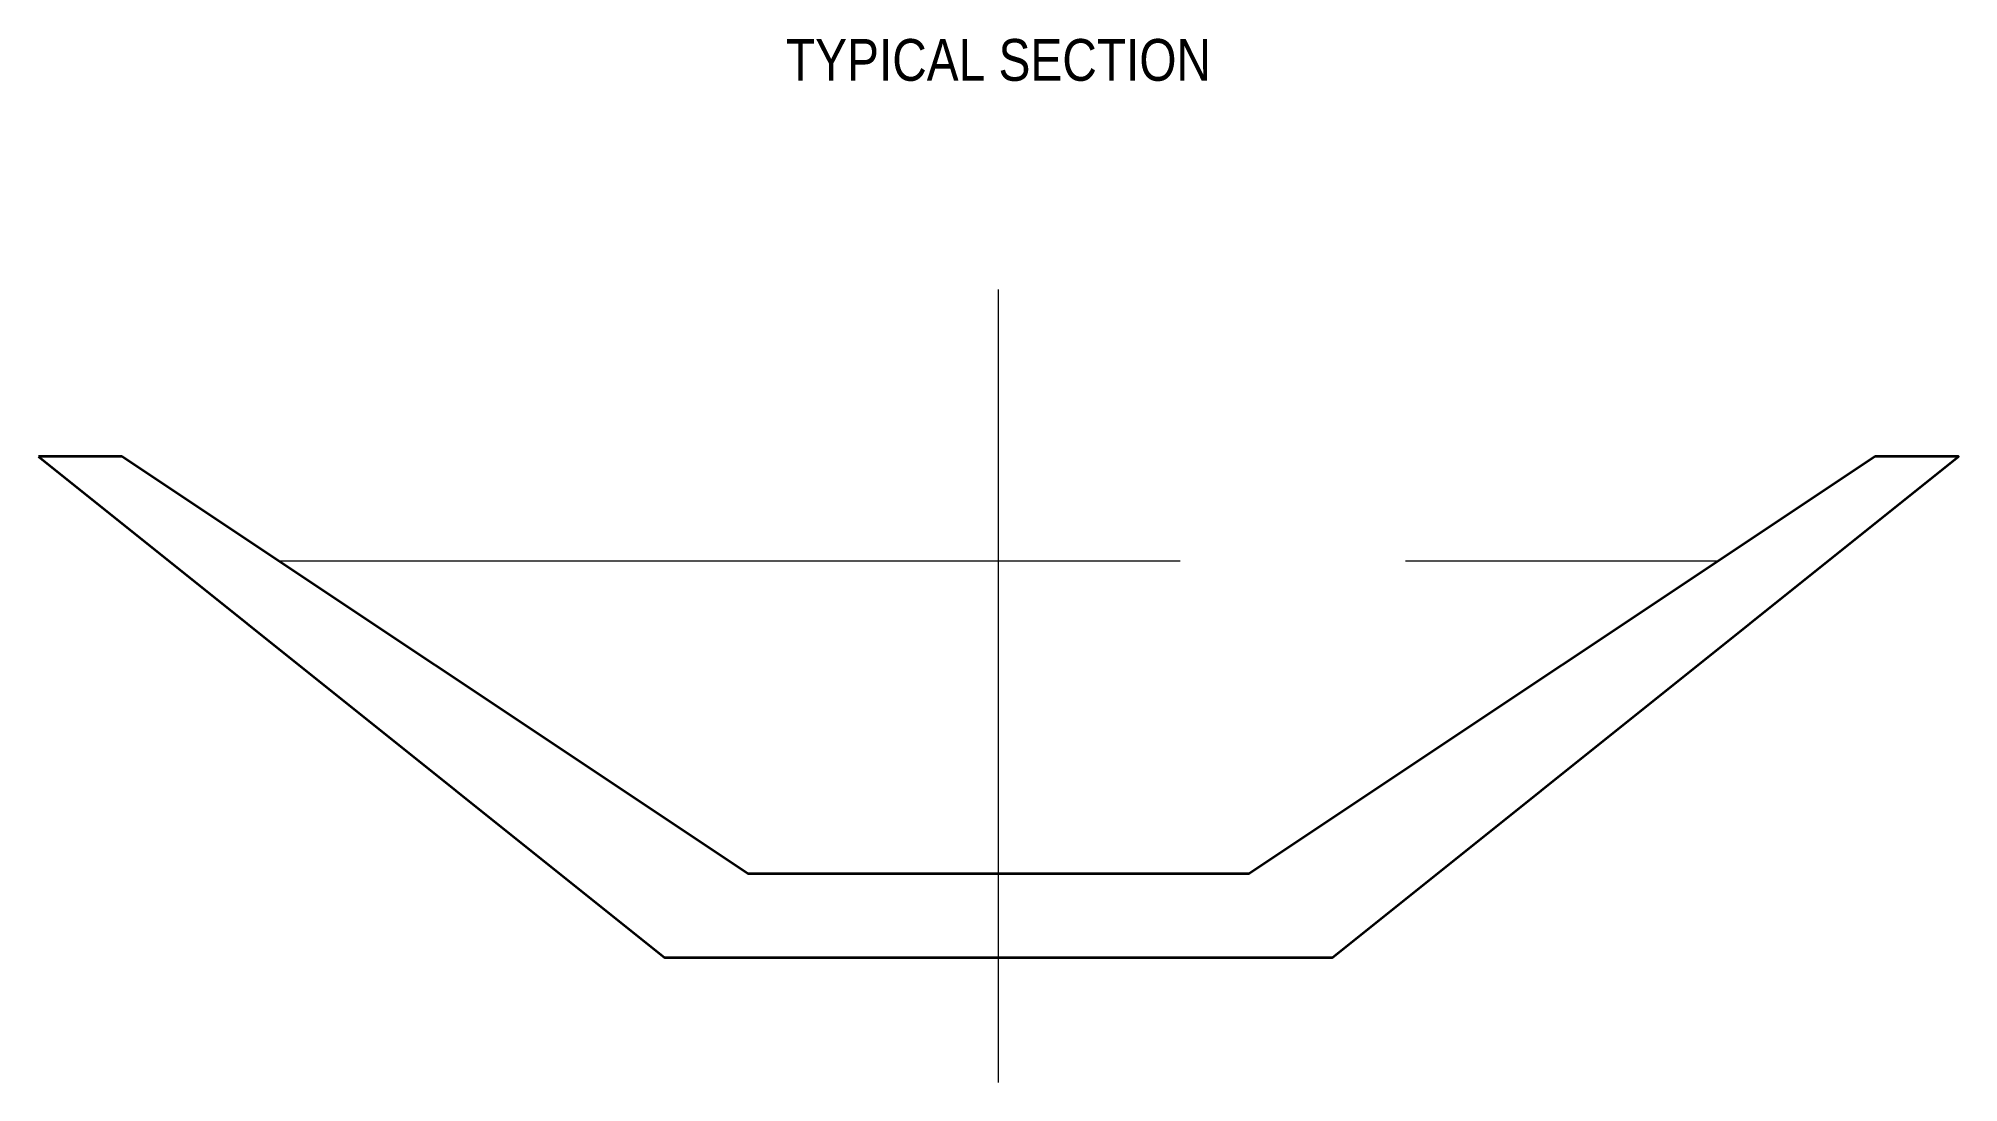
# Model space of a CAD drawing. Header units: metres. Extents: x -2.3 to 2.3, y -0.5 to 2.
import ezdxf
from ezdxf.enums import TextEntityAlignment as Align

# ---------------------------------------------------------------- set-up
doc = ezdxf.new("R2010")
doc.units = ezdxf.units.M
doc.linetypes.add('TDFA_CHAIN_018', pattern=[5.49, 4.32, -0.54, 0.09, -0.54])
doc.linetypes.add('TDFA_DASHED_018', pattern=[2.7, 2.16, -0.54])
for name, color, linetype, lineweight in [('CENTRE', 6, 'TDFA_CHAIN_018', 18), ('OUTLINE', 7, 'CONTINUOUS', 35), ('TEXT', 30, 'CONTINUOUS', 18), ('WATER', 134, 'CONTINUOUS', 18)]:
    doc.layers.add(name, color=color, linetype=linetype, lineweight=lineweight)
doc.styles.add('TDFA', font='BarlowSemiCondensed-Regular.ttf')

msp = doc.modelspace()

# ---------------------------------------------------------------- linework, layer by layer
at = {"layer": 'CENTRE', "linetype": 'TDFA_CHAIN_018', "lineweight": 18}
msp.add_line((0, -0.5), (0, 1.4), dxfattribs=at)
at = {"layer": 'OUTLINE', "linetype": 'CONTINUOUS', "lineweight": 35}
msp.add_lwpolyline([(-2.3, 1), (-0.8, -0.2), (0.8, -0.2), (2.3, 1), (2.1, 1), (0.6, 0), (-0.6, 0), (-2.1, 1)], close=True, dxfattribs=at)
at = {"layer": 'WATER', "linetype": 'TDFA_DASHED_018', "lineweight": 18}
msp.add_line((-1.725, 0.75), (1.725, 0.75), dxfattribs=at)

# ---------------------------------------------------------------- texts
at = {"layer": 'TEXT', "style": 'TDFA'}
msp.add_text('TYPICAL SECTION', height=0.1, dxfattribs=at).set_placement((0, 1.9), align=Align.CENTER)

doc.saveas('drawing.dxf')
